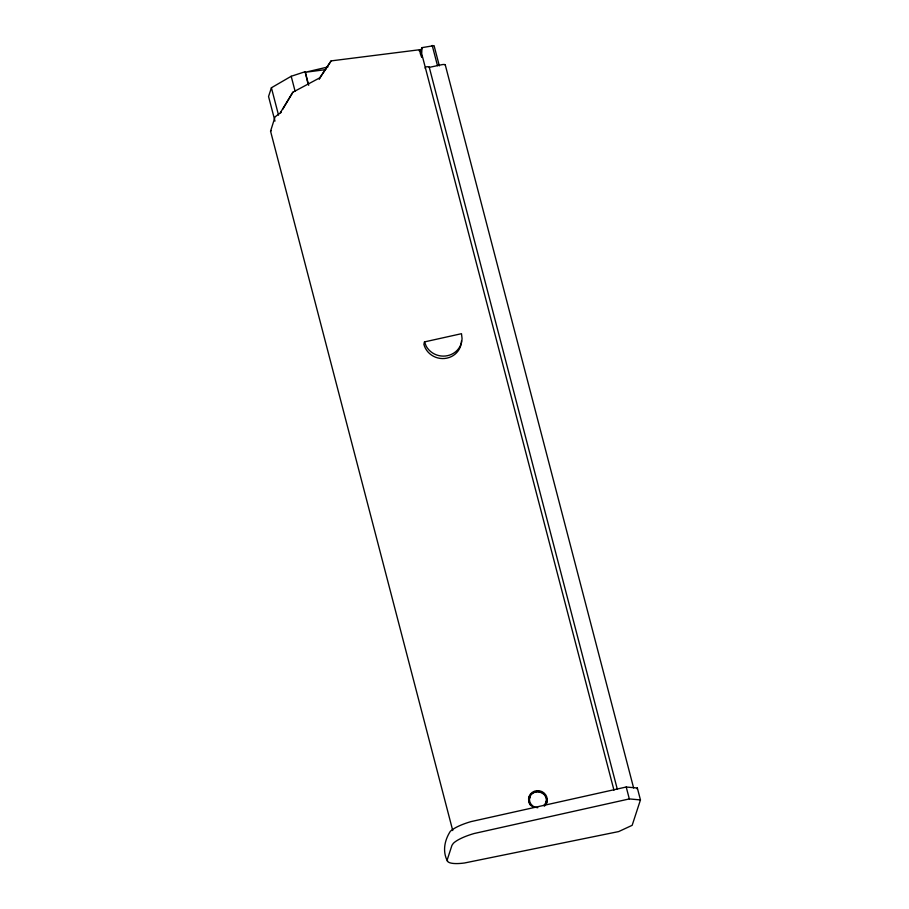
<?xml version="1.0" encoding="UTF-8"?>
<svg xmlns="http://www.w3.org/2000/svg" width="909" height="909" viewBox="0 0 909 909"><rect width="100%" height="100%" fill="white"/><g stroke="black" fill="none" stroke-linecap="round" stroke-linejoin="round"><path stroke-width="1.36" d="M452.739 830.553L270.564 131.191L275.052 116.909L280.211 112.932L292.868 92.229L319.616 77.913L331.126 60.892L419.606 49.734L422.605 57.119L613.961 790.16M421.594 56.733L421.958 47.643L434.07 45.632L439.342 65.868M424.469 341.909L426.298 346.386A19.123 18.271 13.1 0 0 447.626 355.658A19.123 18.271 13.1 0 0 462.056 338.455L461.488 333.694L424.469 341.909L423.889 344.352A19.123 18.271 13.1 0 0 444.603 358.487A19.123 18.271 13.1 0 0 461.488 340.909M419.242 50.904L419.606 49.734M308.696 85.253L305.163 71.709L291.198 76.276L271.405 87.764L268.553 96.502L274.972 121.113M292.868 92.229L282.71 109.319M305.163 71.709L308.14 84.514M319.616 77.913L319.207 79.163L321.979 74.89M331.126 60.892L322.672 73.822M420.537 52.006L421.958 47.643L420.128 52.552M637.073 788.853L637.345 788.023L626.221 787.012L471.067 821.6A27.736 7.317 -14.6 0 0 450.262 831.405C444.512 840.45 442.308 851.347 447.501 861.266A27.736 7.317 -14.6 0 0 464.556 862.982L618.677 831.576L632.164 825.315L640.447 799.931L637.345 788.023M325.161 70.016L325.57 68.777M425.151 68.255L425.582 66.993A4.25 1.125 -14.6 0 1 429.287 67.368L441.592 64.744A4.25 1.125 -14.6 0 1 445.285 65.118M280.699 112.886L281.335 111.762M270.564 131.191L271.291 130.555M327.933 66.959L304.969 72.334L325.581 69.629M640.447 799.931L629.323 798.92L474.168 833.508A27.736 7.317 -14.6 0 0 453.364 843.302L451.943 845.347L447.308 859.573L447.501 861.266M420.219 53.392L421.685 57.131M445.251 64.823L633.618 787.978M626.221 787.012L629.323 798.92M432.218 45.45L437.49 65.687M429.287 67.368L617.291 789.16M291.198 76.276L295.073 91.139M271.405 87.764L278.529 115.113M528.64 798.193A9.351 8.931 13.1 0 1 540.173 792.25A9.351 8.931 13.1 0 1 546.593 803.442M533.117 807.181A9.351 8.931 13.1 0 1 530.345 794.193A9.351 8.931 13.1 0 1 544.014 792.943A9.351 8.931 13.1 0 1 544.4 806.147M546.025 801.408A8.499 8.124 13.1 0 1 544.821 805.442M530.14 804.931A8.499 8.124 13.1 0 1 530.265 796.795M537.776 807.726A8.499 8.124 13.1 0 1 529.742 797.204A8.499 8.124 13.1 0 1 542.264 792.693A8.499 8.124 13.1 0 1 543.809 805.556"/></g></svg>
